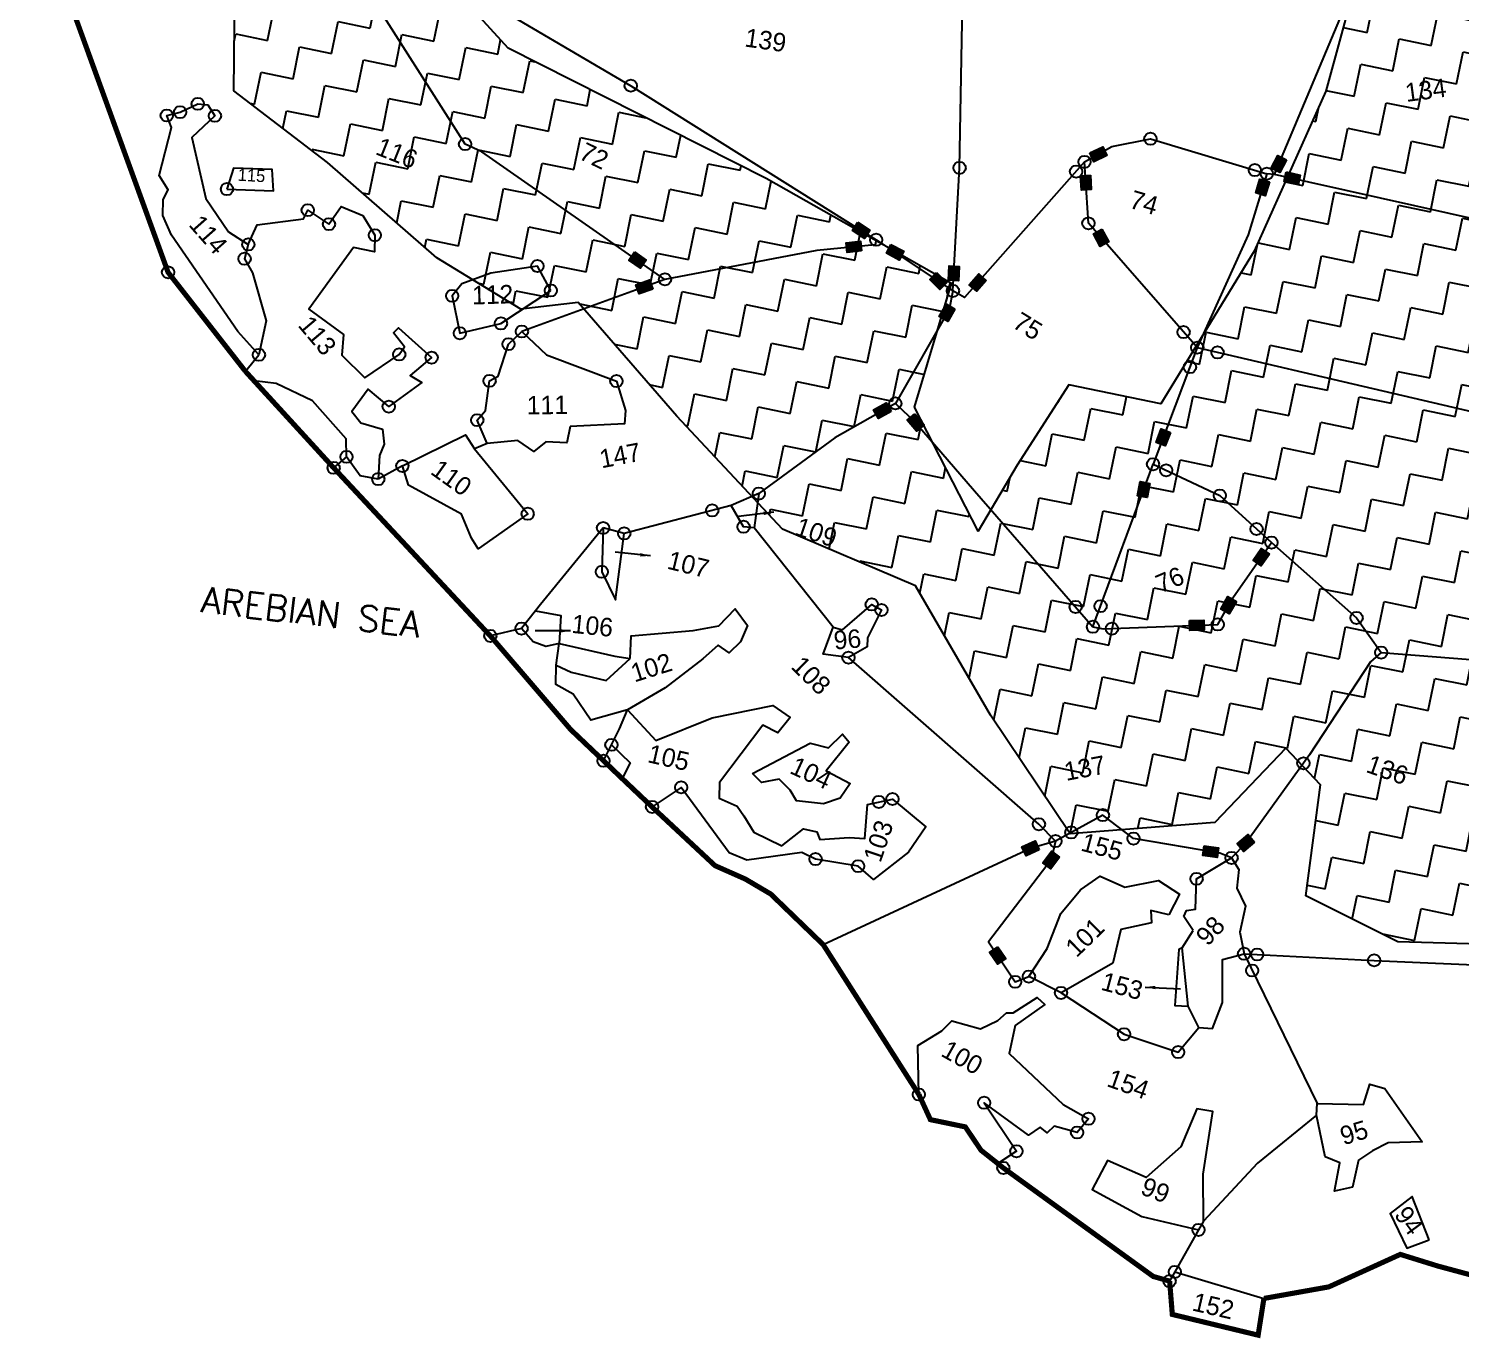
# Model space of a CAD drawing. Header units: metres. Extents: x 293550 to 296322, y 1979148 to 1981890.
# Drawn here: x 293816 to 295204, y 1979225 to 1980495 of the extents above; entities that cross this region are included whole.
import ezdxf

# ---------------------------------------------------------------- set-up
doc = ezdxf.new("R2010")
doc.units = ezdxf.units.M
for name, color, linetype in [('POLY_HATCH', 12, 'Continuous'), ('POLY_PARCEL', 6, 'Continuous'), ('SYM_ARROW', 1, 'Continuous'), ('SYM_STONE', 1, 'Continuous'), ('TEXT_MAPOUT', 7, 'Continuous'), ('TEXT_PARCEL', 7, 'Continuous'), ('V_BOUND_LINE', 7, 'Continuous')]:
    doc.layers.add(name, color=color, linetype=linetype)
doc.styles.get("Standard").update_dxf_attribs({"font": 'simplex.shx'})
doc.styles.add('TEXT_MAP', font='KRDEV050.TTF')
doc.dimstyles.get("Standard").update_dxf_attribs({"dimtxt": 0.18, "dimasz": 0.18, "dimexe": 0.18, "dimexo": 0.0625, "dimgap": 0.09, "dimtad": 0, "dimtih": 1, "dimtoh": 1, "dimdec": 4, "dimzin": 0, "dimdsep": 46, "dimtxsty": 'Standard', "dimcen": 0.09, "dimadec": 0, "dimazin": 0, "dimtfac": 1, "dimtdec": 4, "dimtofl": 0, "dimtmove": 0, "dimatfit": 3, "dimfxl": 1, "dimtolj": 1, "dimtzin": 0, "dimarcsym": 0})

# ---------------------------------------------------------------- blocks, each defined once
blk = doc.blocks.new('STONE')
blk.add_circle((0, 0), 0.851)
blk = doc.blocks.new('STONESQUAREFILLED')
blk.add_hatch(color=256).paths.add_polyline_path([(0.7, -0.48), (0.7, 0.48), (-0.7, 0.48), (-0.7, -0.48)])
blk.add_lwpolyline([(-0.7, 0.48), (0.7, 0.48), (0.7, -0.48), (-0.7, -0.48)], close=True)
blk = doc.blocks.new('TEXTARROW')
blk.add_leader([(0.04, -0.01), (8.68, -0.01)], dimstyle='Standard', override={"dimtxt": 2.5, "dimasz": 2.5, "dimexe": 1.25, "dimexo": 0.625, "dimgap": 0.625, "dimtad": 1, "dimtih": 0, "dimtoh": 0, "dimzin": 8, "dimcen": 2.5, "dimtofl": 1})

msp = doc.modelspace()

# ---------------------------------------------------------------- hatches: boundary and pattern name
at = {"layer": 'POLY_HATCH'}
h = msp.add_hatch(dxfattribs=at)
h.set_pattern_fill('ZIGZAG', color=256, scale=9.95291, angle=-11.5602, style=0)
h.set_pattern_definition([(348.4398, (292943.417, 1978870.713), (37.2921, 24.62684), [31.6005, -31.6005]), (78.4398, (292974.377, 1978864.38), (-24.62684, 37.2921), [31.6005, -31.6005])])
h.paths.add_polyline_path([(295497, 1980815.8), (295525, 1980958), (295491.1, 1981013.6), (295435.4, 1980952.1), (295376.3, 1981090), (295278.4, 1981178.5), (295198.8, 1981194.8), (295103.4, 1981165.7), (295022.8, 1981241.8), (294940.7, 1981256.4), (294868.5, 1981308.7), (294779.1, 1981287.3), (294754.6, 1981173), (294717.3, 1981136.5), (294645.7, 1981235.1), (294542.4, 1981254), (294427, 1981224.6), (294309.7, 1981202.2), (294205.9, 1981159.4), (294143.7, 1981200.8), (294025.3, 1981178.7), (293945, 1981104.6), (293995.3, 1981021.4), (294082.2, 1980921.9), (294163.5, 1980816.9), (294179.8, 1980718.6), (294075.7, 1980636.1), (294015.6, 1980531.4), (294014.5, 1980434.4), (294105.3, 1980365), (294211.3, 1980272.7), (294292.8, 1980222.9), (294348.3, 1980229.2), (294444, 1980119.1), (294546.5, 1980009.8), (294675.6, 1979954.7), (294748.3, 1979829.4), (294825.3, 1979714.3), (294965.7, 1979725.3), (295034.6, 1979797.3), (295068.2, 1979761.7), (295053.9, 1979654.2), (295143.1, 1979609.5), (295280.5, 1979605.7), (295395.8, 1979613), (295533, 1979673.3), (295546.6, 1979723.5), (295554.7, 1979887.5), (295563.1, 1980031.5), (295586, 1980159.4), (295681.1, 1980305.5), (295762.1, 1980436.9), (295845.5, 1980536.9), (295849.6, 1980637.7), (295800.3, 1980694.1), (295674.1, 1980708.9), (295565.4, 1980766.5)])
h.paths.add_polyline_path([(295329.7, 1980580.9), (295479, 1980449.3), (295533.5, 1980428.4), (295455.3, 1980118.3), (295390.1, 1979887.1), (295363.9, 1979990.3), (295216.5, 1980043.3), (295234.2, 1980170), (295241.9, 1980279.3), (295281, 1980398.5)], flags=16)
h.paths.add_polyline_path([(295118.8, 1980601.1), (295073.2, 1980434.3), (295003.9, 1980279), (294913.3, 1980131.2), (294824.1, 1980149.4), (294773.9, 1980071.7), (294736.3, 1980007.6), (294674.5, 1980127.9), (294710.4, 1980247.7), (294530.6, 1980349.7), (294280.6, 1980475.8), (294226, 1980535.9), (294246.9, 1980590.3), (294433.9, 1980610.8), (294751.4, 1980536), (294896.8, 1980584.6), (295082.2, 1980637.9)], flags=16)
h.paths.add_polyline_path([(294971, 1980831), (294890.6, 1980733.3), (294712.8, 1980717.5), (294579.9, 1980777.3), (294413.4, 1980785.3), (294243.4, 1980839.6), (294119.6, 1980992.1), (294032, 1981098.1), (294065.7, 1981127.1), (294155.9, 1981121.6), (294307.3, 1981032), (294536, 1981001.5), (294688.7, 1981022.4), (294798.1, 1981006.6), (294902.8, 1980936.3)], flags=16)

# ---------------------------------------------------------------- linework, layer by layer
msp.add_lwpolyline([(294246.9, 1980590.3), (294433.9, 1980610.8), (294751.4, 1980536), (294896.8, 1980584.6), (295082.2, 1980637.9), (295118.8, 1980601.1), (295073.2, 1980434.3), (295003.9, 1980279), (294913.3, 1980131.2), (294824.1, 1980149.4), (294773.9, 1980071.7), (294736.3, 1980007.6), (294674.5, 1980127.9), (294710.4, 1980247.7), (294530.6, 1980349.7), (294280.6, 1980475.8), (294226, 1980535.9)], close=True, dxfattribs=at)
msp.add_lwpolyline([(295280.5, 1979605.7), (295143.1, 1979609.5), (295053.9, 1979654.2), (295068.2, 1979761.7), (295034.6, 1979797.3), (294965.7, 1979725.3), (294825.3, 1979714.3), (294748.3, 1979829.4), (294675.6, 1979954.7), (294546.5, 1980009.8), (294444, 1980119.1), (294348.3, 1980229.2), (294292.8, 1980222.9), (294211.3, 1980272.7), (294105.3, 1980365), (294014.5, 1980434.4), (294015.6, 1980531.4)], dxfattribs=at)
at = {"layer": 'POLY_PARCEL'}
for points in [[(295023.4, 1980353.5), (295108.2, 1980554.9), (295094.7, 1980604.1), (295086.6, 1980622.3)], [(294711.7, 1980240.6), (294718.2, 1980359.8), (294721.6, 1980554.4)], [(294432.6, 1980251.8), (294254.9, 1980375.3), (294238.8, 1980382.9), (294139.7, 1980539)], [(294245.4, 1980530.2), (294399.4, 1980439.5), (294637.3, 1980290.2)], [(294039, 1980178.6), (294018.5, 1980201.2), (293954.2, 1980294.5), (293945.7, 1980313.7), (293946, 1980329.3), (293951.1, 1980338.7), (293942.2, 1980352.4), (293954.1, 1980399), (293949.6, 1980410.6), (293962.5, 1980413.8), (293979.7, 1980421.9), (293989.5, 1980421.1), (293996.3, 1980410.3), (293973.8, 1980389.4), (293987.4, 1980330), (294009.6, 1980297.9), (294028.7, 1980285.7)], [(294839.3, 1980365.6), (294865.9, 1980380.6), (294903.2, 1980388.1), (295016, 1980354.2)], [(294839.3, 1980365.6), (294722.9, 1980234.1), (294711.7, 1980240.6)], [(294948.6, 1980185.6), (294843.1, 1980306.1), (294839.3, 1980365.6)], [(295016, 1980354.2), (294997.9, 1980294.9), (294948.6, 1980185.6)], [(295023.4, 1980353.5), (295016, 1980354.2)], [(295262.1, 1980300), (295023.4, 1980353.5)], [(294028.7, 1980285.7), (294037.4, 1980304.5), (294082.3, 1980310.3), (294086.3, 1980318.8), (294106.9, 1980305.3)], [(294106.9, 1980305.3), (294118.7, 1980322.3), (294139.6, 1980313.6), (294151.3, 1980294.5), (294151.1, 1980278.4), (294130.6, 1980282.6), (294087.4, 1980222.9), (294121.1, 1980198.2), (294119.2, 1980178.3), (294141.7, 1980156.3), (294175, 1980179), (294180, 1980186.5), (294169.5, 1980200), (294174.3, 1980204.7), (294206.4, 1980175.9), (294185.6, 1980158.6), (294197, 1980151.8), (294164.8, 1980128.4), (294145, 1980145.5), (294129, 1980123.6), (294137.9, 1980112.8), (294158.7, 1980106.6), (294160.4, 1980092), (294156, 1980081.2), (294154.7, 1980058.2)], [(294637.3, 1980290.2), (294636.3, 1980285.3), (294579.8, 1980279.8), (294432.6, 1980251.8)], [(294637.3, 1980290.2), (294711.7, 1980240.6)], [(294028.7, 1980285.7), (294025.1, 1980271.8), (294032.8, 1980258), (294046, 1980211.5), (294039, 1980178.6)], [(294432.6, 1980251.8), (294293.9, 1980201.2)], [(294711.7, 1980240.6), (294708, 1980222.7), (294655.9, 1980131.6)], [(294260.1, 1980092.7), (294250.6, 1980115.3), (294258.6, 1980124.6), (294262.6, 1980153.4), (294271, 1980157.8), (294280.9, 1980189), (294293.9, 1980201.2)], [(294293.9, 1980201.2), (294317.6, 1980178.6), (294385.5, 1980153.2), (294394.4, 1980124.8), (294393.3, 1980111.7), (294340.7, 1980109)], [(294025.8, 1980162.7), (294039, 1980178.6)], [(294948.6, 1980185.6), (294905.7, 1980072.6)], [(294948.6, 1980185.6), (295308.3, 1980101.6), (295409.3, 1980079.8)], [(294123.9, 1980079.8), (294123.4, 1980097.1), (294090.8, 1980134), (294055.6, 1980151), (294034.3, 1980153.4)], [(294655.9, 1980131.6), (294597.2, 1980098.3), (294523.6, 1980044.1)], [(294655.9, 1980131.6), (294675.6, 1980113.1), (294732.7, 1980046.7), (294847.5, 1979915.1)], [(294340.7, 1980109), (294337.6, 1980093.4), (294317.2, 1980094.2), (294305.4, 1980084.9), (294289.9, 1980095.5), (294260.1, 1980092.7)], [(294178, 1980070.9), (294239.3, 1980101), (294248.1, 1980087.5)], [(294248.1, 1980087.5), (294299.5, 1980024.6), (294251.5, 1979990.6), (294245.1, 1980000.8), (294235.4, 1980024.2), (294184.1, 1980052.2), (294178, 1980070.9)], [(294260.1, 1980092.7), (294248.1, 1980087.5)], [(294123.9, 1980079.8), (294111.4, 1980069.1)], [(294154.7, 1980058.2), (294137.1, 1980061.2), (294123.9, 1980079.8)], [(294178, 1980070.9), (294154.7, 1980058.2)], [(294847.5, 1979915.1), (294905.7, 1980072.6)], [(294905.7, 1980072.6), (294970.5, 1980042.3), (295020.5, 1979996.6)], [(294523.6, 1980044.1), (294496.8, 1980032.6)], [(294523.6, 1980044.1), (294519.1, 1980010.8)], [(294496.8, 1980032.6), (294393.1, 1980005.5)], [(294519.1, 1980010.8), (294508.8, 1980012), (294496.8, 1980032.6)], [(294372.6, 1980010.8), (294312, 1979936.7), (294307.2, 1979930.6)], [(294372.6, 1980010.8), (294371.4, 1979968.4), (294384.5, 1979941), (294393.1, 1980005.5)], [(294393.1, 1980005.5), (294372.6, 1980010.8)], [(294595.7, 1979914.5), (294519.1, 1980010.8)], [(294847.5, 1979915.1), (294857.3, 1979912.9), (294968.4, 1979917.3), (294983, 1979943.2), (295020.5, 1979996.6)], [(295020.5, 1979996.6), (295103, 1979923.6), (295126.9, 1979890)], [(294307.2, 1979930.6), (294293.6, 1979913.3)], [(294307.2, 1979930.6), (294331.7, 1979926.1), (294330, 1979898.8)], [(294398.9, 1979884.2), (294399.8, 1979906.1), (294459.8, 1979911.5), (294484.7, 1979915.8), (294500.6, 1979932.4), (294512.5, 1979916.2), (294505.7, 1979900.5), (294494.9, 1979889.9), (294484, 1979897.2), (294469.4, 1979884.1), (294432.9, 1979855.7), (294396.2, 1979834.4)], [(294595.7, 1979914.5), (294604.6, 1979912), (294633, 1979936.7), (294642.4, 1979931.3), (294629, 1979904.3), (294628.6, 1979895.6), (294610.4, 1979885.1)], [(294610.4, 1979885.1), (294585.8, 1979888.4), (294595.7, 1979914.5)], [(294293.6, 1979913.3), (294263.3, 1979906.2)], [(294330, 1979898.8), (294317, 1979895.9), (294304.9, 1979900.6), (294293.6, 1979913.3)], [(294327.1, 1979877.9), (294330, 1979898.8)], [(294330, 1979898.8), (294383.9, 1979886.7), (294398.9, 1979884.2)], [(295126.9, 1979890), (295116.6, 1979881.2), (295057.4, 1979790.8), (294995.7, 1979705.4), (294981.9, 1979691)], [(295126.9, 1979890), (295378.2, 1979870.4)], [(294396.2, 1979834.4), (294360.7, 1979824.6), (294343.5, 1979849.6), (294326.9, 1979859.1), (294327.1, 1979877.9)], [(294327.1, 1979877.9), (294341.7, 1979871), (294375.5, 1979863), (294398.9, 1979884.2)], [(294811.1, 1979707.3), (294795.1, 1979723.6), (294610.4, 1979885.1)], [(294380.7, 1979800.6), (294388.4, 1979816.1), (294396.2, 1979834.4)], [(294396.2, 1979834.4), (294423.6, 1979804.8), (294478.2, 1979826.8), (294537.3, 1979838.7), (294554.1, 1979827.1), (294542.1, 1979812.2), (294527.5, 1979819.7), (294485.3, 1979764.1), (294485, 1979748.8), (294502.5, 1979741.2), (294509, 1979731.7), (294518.8, 1979715.9), (294546, 1979702.7), (294567, 1979719.3), (294579.9, 1979716.2), (294582.8, 1979708.9), (294611, 1979710.8), (294626.3, 1979709.7), (294628.8, 1979742.9), (294653.1, 1979748.1), (294685.6, 1979721.1), (294668.6, 1979696.5), (294634.8, 1979670.2), (294619.8, 1979683), (294578.6, 1979689.9), (294565.3, 1979696.2), (294512, 1979688.7), (294494.8, 1979695.8), (294448.3, 1979759.4), (294420.1, 1979740.4)], [(294517.3, 1979772.7), (294573.3, 1979802.1), (294591, 1979797.7), (294604.8, 1979810.8), (294611.1, 1979803.2), (294588.7, 1979775.4), (294612.1, 1979763), (294602.3, 1979749), (294586.2, 1979743.4), (294560, 1979746.3), (294553.9, 1979756.8), (294543.2, 1979767.4), (294526.3, 1979764.1), (294517.3, 1979772.7)], [(294373, 1979785.2), (294380.7, 1979800.6)], [(294380.7, 1979800.6), (294399, 1979783.3), (294391, 1979768)], [(294981.9, 1979691), (294970.5, 1979695.6), (294886.8, 1979709.7), (294857.1, 1979732.5), (294811.1, 1979707.3)], [(294811.1, 1979707.3), (294787, 1979700.2), (294586, 1979606.9)], [(294811.1, 1979707.3), (294807, 1979689), (294746.3, 1979609.6), (294772.1, 1979570.9), (294785.4, 1979576)], [(294935.5, 1979634.1), (294938, 1979640.1), (294946.9, 1979641.3), (294947.9, 1979670.7), (294981.9, 1979691)], [(294981.9, 1979691), (294989, 1979679.9), (294987.1, 1979661.6), (294995.2, 1979644.2), (294989.7, 1979619.1), (294994, 1979598.1)], [(294803.2, 1979603.3), (294816.4, 1979637), (294835.4, 1979660), (294854.6, 1979673.4), (294878.3, 1979662.5), (294911, 1979669), (294931.3, 1979655.9), (294920.9, 1979635.9)], [(294920.9, 1979635.9), (294903.6, 1979640.1), (294904.1, 1979628), (294874.4, 1979621.6), (294866.9, 1979589.1), (294816.5, 1979560.1)], [(294944.7, 1979620.5), (294935.5, 1979634.1)], [(294934.1, 1979603.8), (294944.7, 1979620.5)], [(294785.4, 1979576), (294803.2, 1979603.3)], [(294934.1, 1979603.8), (294930.7, 1979602.1), (294926.8, 1979548), (294939.8, 1979547.2)], [(294939.8, 1979547.2), (294934.1, 1979603.8)], [(294950.2, 1979526.7), (294963.5, 1979525.8), (294973.1, 1979550.7), (294972.9, 1979592.5), (294994, 1979598.1)], [(294994, 1979598.1), (295064.8, 1979453)], [(294994, 1979598.1), (295120, 1979591.7), (295246.8, 1979586)], [(294816.5, 1979560.1), (294785.4, 1979576)], [(294678.7, 1979461.7), (294677.6, 1979509.2), (294700.9, 1979523.5), (294710.7, 1979533.1), (294738.3, 1979525.2), (294755.4, 1979533.3), (294763.6, 1979540.9), (294770.2, 1979540.7), (294793.3, 1979555.6), (294800.9, 1979548.9), (294772.1, 1979528.7), (294766.3, 1979501.5), (294818.5, 1979452), (294843.2, 1979438.2), (294832.1, 1979424.8), (294809.9, 1979431.1), (294803, 1979424.4), (294796.3, 1979429.9), (294785.1, 1979422.3), (294742, 1979453.7), (294773.3, 1979406.7), (294755.2, 1979394.8)], [(294816.5, 1979560.1), (294877.6, 1979520.1), (294930.1, 1979502.8), (294950.2, 1979526.7)], [(294950.2, 1979526.7), (294939.8, 1979547.2)], [(295064.8, 1979453), (295109.6, 1979452.1), (295115.9, 1979471.7), (295130.5, 1979467.4), (295166.5, 1979415.7), (295133.7, 1979414.9), (295118.5, 1979407.2), (295104.9, 1979398), (295099.2, 1979371.9), (295081.6, 1979367.9), (295086.9, 1979395.3), (295072.7, 1979401.4), (295064.1, 1979441.7)], [(294954.7, 1979338.8), (294954.2, 1979384.5), (294963.8, 1979445.2), (294948.2, 1979447.7), (294932.7, 1979411), (294899.1, 1979381.2), (294861.6, 1979397.7), (294846.7, 1979369.7), (294894.8, 1979343.4), (294949.8, 1979330.4)], [(295064.1, 1979441.7), (295064.8, 1979453)], [(295064.1, 1979441.7), (295007.1, 1979395.2), (294954.7, 1979338.8)], [(294954.7, 1979338.8), (294949.8, 1979330.4)], [(294949.8, 1979330.4), (294926.9, 1979289.7)], [(294926.9, 1979289.7), (294921.8, 1979280.8)], [(294926.8, 1979289.7), (294926.9, 1979289.7)], [(294926.9, 1979289.7), (295013.2, 1979264)]]:
    msp.add_lwpolyline(points, dxfattribs=at)
for points in [[(294008, 1980339.3), (294053, 1980337.6), (294051.7, 1980358.3), (294014.4, 1980359.7)], [(294321.9, 1980241), (294308.9, 1980264.7), (294263.7, 1980257.8), (294235.8, 1980247.3), (294226.3, 1980235.8), (294233.7, 1980199.5), (294273.6, 1980209.1)], [(295173.3, 1979320.7), (295157, 1979362.7), (295135.7, 1979346.4), (295151.6, 1979312.7)]]:
    msp.add_lwpolyline(points, close=True, dxfattribs=at)
at = {"layer": 'V_BOUND_LINE', "const_width": 4.98}
for points in [[(294025.8, 1980162.7), (293950.9, 1980258.6), (293852.9, 1980528.4), (293818.2, 1980610.3)], [(294034.3, 1980153.4), (294025.8, 1980162.7)], [(294111.4, 1980069.1), (294034.3, 1980153.4)], [(294263.3, 1979906.2), (294111.4, 1980069.1)], [(294373, 1979785.2), (294341.2, 1979815.4), (294263.3, 1979906.2)], [(294391, 1979768), (294373, 1979785.2)], [(294420.1, 1979740.4), (294391, 1979768)], [(294586, 1979606.9), (294535.1, 1979656), (294510.5, 1979670.5), (294481.1, 1979683.5), (294420.1, 1979740.4)], [(294678.7, 1979461.7), (294586, 1979606.9)], [(294755.2, 1979394.8), (294739, 1979407.6), (294723.7, 1979430.3), (294689.9, 1979437.3), (294678.7, 1979461.7)], [(294921.8, 1979280.8), (294905.9, 1979285.3), (294760.6, 1979390.5), (294755.2, 1979394.8)], [(295259.7, 1979274.4), (295181.8, 1979295.4), (295145.4, 1979306.7), (295076.1, 1979275.2), (295013.2, 1979264)], [(295013.2, 1979264), (295007.6, 1979228.4), (294924.4, 1979248.5), (294921.8, 1979280.8)]]:
    msp.add_lwpolyline(points, dxfattribs=at)

# ---------------------------------------------------------------- block references
at = {"layer": 'SYM_ARROW'}
for p, xscale, yscale, zscale, rotation in [((294538.3, 1980026.1), 3.981163995592626, 3.981163995592626, 3.981163995592626, 186.8745645668232), ((294418.7, 1979983.7), 3.981163995592625, 3.981163995592625, 3.981163995592625, 174.1412718524756), ((294341.2, 1979911), 3.981163995592626, 3.981163995592626, 3.981163995592626, 179.7416571353771), ((294897.9, 1979565.9), 3.981163995592625, 3.981163995592625, 3.981163995592625, 357.049225773748)]:
    msp.add_blockref('TEXTARROW', p, dxfattribs=dict(at, xscale=xscale, yscale=yscale, zscale=zscale, rotation=rotation))
at = {"layer": 'SYM_STONE'}
for name, p, xscale, yscale, zscale, rotation in [('STONE', (294399.4, 1980439.5), 6.967036992287094, 6.967036992287094, 6.967036992287094, 348.4398470627848), ('STONE', (293979.7, 1980421.9), 6.967036992287094, 6.967036992287094, 6.967036992287094, 348.4398470627848), ('STONE', (293949.6, 1980410.6), 6.967036992287094, 6.967036992287094, 6.967036992287094, 348.4398470627848), ('STONE', (293962.5, 1980413.8), 6.967036992287094, 6.967036992287094, 6.967036992287094, 348.4398470627848), ('STONE', (293996.3, 1980410.3), 6.967036992287094, 6.967036992287094, 6.967036992287094, 348.4398470627848), ('STONE', (294238.8, 1980382.9), 6.967036992287094, 6.967036992287094, 6.967036992287094, 348.4398470627848), ('STONE', (294903.2, 1980388.1), 6.967036992287094, 6.967036992287094, 6.967036992287094, 348.4398470627848), ('STONE', (294839.3, 1980365.6), 6.967036992287094, 6.967036992287094, 6.967036992287094, 348.4398470627848), ('STONESQUAREFILLED', (294852.7, 1980373.1), 9.952909988981563, 9.952909988981563, 9.952909988981563, 24.98583991067958), ('STONESQUAREFILLED', (295027.7, 1980363.6), 9.952909988981563, 9.952909988981563, 9.952909988981563, 242.5145501276452), ('STONE', (294718.2, 1980359.8), 6.967036992287094, 6.967036992287094, 6.967036992287094, 348.4398470627848), ('STONE', (294831.1, 1980356.2), 6.967036992287094, 6.967036992287094, 6.967036992287094, 348.4398470627848), ('STONE', (295004.4, 1980357.7), 6.967036992287094, 6.967036992287094, 6.967036992287094, 348.4398470627848), ('STONE', (295016, 1980354.2), 6.967036992287094, 6.967036992287094, 6.967036992287094, 348.4398470627848), ('STONE', (294008, 1980339.3), 6.967036992287094, 6.967036992287094, 6.967036992287094, 348.4398470627848), ('STONESQUAREFILLED', (294840.6, 1980345.6), 9.952909988981563, 9.952909988981563, 9.952909988981563, 273.5943706762215), ('STONESQUAREFILLED', (295011.9, 1980340.9), 9.952909988981562, 9.952909988981562, 9.952909988981562, 253.0649105066664), ('STONESQUAREFILLED', (295040.6, 1980349.7), 9.952909988981563, 9.952909988981563, 9.952909988981563, 347.3506009474215), ('STONE', (294086.3, 1980318.8), 6.967036992287094, 6.967036992287094, 6.967036992287094, 348.4398470627848), ('STONE', (294106.9, 1980305.3), 6.967036992287094, 6.967036992287094, 6.967036992287094, 348.4398470627848), ('STONESQUAREFILLED', (294622.7, 1980299.3), 9.952909988981563, 9.952909988981563, 9.952909988981563, 327.1202570868394), ('STONE', (294843.1, 1980306.1), 6.967036992287094, 6.967036992287094, 6.967036992287094, 348.4398470627848), ('STONE', (294028.7, 1980285.7), 6.967036992287094, 6.967036992287094, 6.967036992287094, 348.4398470627848), ('STONE', (294151.3, 1980294.5), 6.967036992287094, 6.967036992287094, 6.967036992287094, 348.4398470627848), ('STONESQUAREFILLED', (294615.6, 1980283.3), 9.952909988981563, 9.952909988981563, 9.952909988981563, 186.1917731696072), ('STONE', (294637.3, 1980290.2), 6.967036992287094, 6.967036992287094, 6.967036992287094, 348.4398470627848), ('STONESQUAREFILLED', (294855.4, 1980292), 9.952909988981563, 9.952909988981563, 9.952909988981563, 298.7775212354194), ('STONE', (294025.1, 1980271.8), 6.967036992287094, 6.967036992287094, 6.967036992287094, 348.4398470627848), ('STONESQUAREFILLED', (294405.9, 1980270.4), 9.952909988981563, 9.952909988981563, 9.952909988981563, 325.1814939550071), ('STONESQUAREFILLED', (294655.6, 1980278), 9.952909988981563, 9.952909988981563, 9.952909988981563, 332.1021335137475), ('STONE', (293950.9, 1980258.6), 6.967036992287094, 6.967036992287094, 6.967036992287094, 348.4398470627848), ('STONE', (294308.9, 1980264.7), 6.967036992287094, 6.967036992287094, 6.967036992287094, 348.4398470627848), ('STONESQUAREFILLED', (294712.6, 1980257.7), 9.952909988981563, 9.952909988981563, 9.952909988981563, 86.85031011248583), ('STONE', (294321.9, 1980241), 6.967036992287094, 6.967036992287094, 6.967036992287094, 348.4398470627848), ('STONESQUAREFILLED', (294412.6, 1980244.5), 9.952909988981563, 9.952909988981563, 9.952909988981563, 200.0496072777304), ('STONE', (294432.6, 1980251.8), 6.967036992287094, 6.967036992287094, 6.967036992287094, 348.4398470627848), ('STONESQUAREFILLED', (294697.5, 1980250.1), 9.952909988981563, 9.952909988981563, 9.952909988981563, 315.3819302327775), ('STONE', (294711.7, 1980240.6), 6.967036992287094, 6.967036992287094, 6.967036992287094, 348.4398470627848), ('STONESQUAREFILLED', (294735.8, 1980248.6), 9.952909988981563, 9.952909988981563, 9.952909988981563, 228.4708168706882), ('STONE', (294226.3, 1980235.8), 6.967036992287094, 6.967036992287094, 6.967036992287094, 348.4398470627848), ('STONESQUAREFILLED', (294706.1, 1980219.3), 9.952909988981563, 9.952909988981563, 9.952909988981563, 240.2218334658901), ('STONE', (294233.7, 1980199.5), 6.967036992287094, 6.967036992287094, 6.967036992287094, 348.4398470627848), ('STONE', (294273.6, 1980209.1), 6.967036992287094, 6.967036992287094, 6.967036992287094, 348.4398470627848), ('STONE', (294293.9, 1980201.2), 6.967036992287094, 6.967036992287094, 6.967036992287094, 348.4398470627848), ('STONE', (294935.3, 1980200.7), 6.967036992287094, 6.967036992287094, 6.967036992287094, 348.4398470627848), ('STONE', (294280.9, 1980189), 6.967036992287094, 6.967036992287094, 6.967036992287094, 348.4398470627848), ('STONE', (294948.6, 1980185.6), 6.967036992287094, 6.967036992287094, 6.967036992287094, 348.4398470627848), ('STONE', (294039, 1980178.6), 6.967036992287094, 6.967036992287094, 6.967036992287094, 348.4398470627848), ('STONE', (294175, 1980179), 6.967036992287094, 6.967036992287094, 6.967036992287094, 348.4398470627848), ('STONE', (294206.4, 1980175.9), 6.967036992287094, 6.967036992287094, 6.967036992287094, 348.4398470627848), ('STONE', (294968.3, 1980181), 6.967036992287094, 6.967036992287094, 6.967036992287094, 348.4398470627848), ('STONE', (294941.5, 1980166.8), 6.967036992287094, 6.967036992287094, 6.967036992287094, 348.4398470627848), ('STONE', (294262.6, 1980153.4), 6.967036992287094, 6.967036992287094, 6.967036992287094, 348.4398470627848), ('STONE', (294385.5, 1980153.2), 6.967036992287094, 6.967036992287094, 6.967036992287094, 348.4398470627848), ('STONE', (294655.9, 1980131.6), 6.967036992287094, 6.967036992287094, 6.967036992287094, 348.4398470627848), ('STONE', (294164.8, 1980128.4), 6.967036992287094, 6.967036992287094, 6.967036992287094, 348.4398470627848), ('STONE', (294250.6, 1980115.3), 6.967036992287094, 6.967036992287094, 6.967036992287094, 348.4398470627848), ('STONESQUAREFILLED', (294643.3, 1980124.5), 9.952909988981563, 9.952909988981563, 9.952909988981563, 209.5732512960442), ('STONESQUAREFILLED', (294675.6, 1980113.1), 9.952909988981563, 9.952909988981563, 9.952909988981563, 310.6617163383888), ('STONESQUAREFILLED', (294915.6, 1980098.6), 9.952909988981563, 9.952909988981563, 9.952909988981563, 249.2059039635956), ('STONE', (294123.9, 1980079.8), 6.967036992287094, 6.967036992287094, 6.967036992287094, 348.4398470627848), ('STONE', (294111.4, 1980069.1), 6.967036992287094, 6.967036992287094, 6.967036992287094, 348.4398470627848), ('STONE', (294178, 1980070.9), 6.967036992287094, 6.967036992287094, 6.967036992287094, 348.4398470627848), ('STONE', (294905.7, 1980072.6), 6.967036992287094, 6.967036992287094, 6.967036992287094, 348.4398470627848), ('STONE', (294918.4, 1980066.7), 6.967036992287094, 6.967036992287094, 6.967036992287094, 348.4398470627848), ('STONE', (294154.7, 1980058.2), 6.967036992287094, 6.967036992287094, 6.967036992287094, 348.4398470627848), ('STONESQUAREFILLED', (294896.6, 1980048), 9.952909988981563, 9.952909988981563, 9.952909988981563, 258.7976121333384), ('STONE', (294523.6, 1980044.1), 6.967036992287094, 6.967036992287094, 6.967036992287094, 348.4398470627848), ('STONE', (294970.5, 1980042.3), 6.967036992287094, 6.967036992287094, 6.967036992287094, 348.4398470627848), ('STONE', (294299.5, 1980024.6), 6.967036992287094, 6.967036992287094, 6.967036992287094, 348.4398470627848), ('STONE', (294478.4, 1980027.8), 6.967036992287094, 6.967036992287094, 6.967036992287094, 348.4398470627848), ('STONE', (294372.6, 1980010.8), 6.967036992287094, 6.967036992287094, 6.967036992287094, 348.4398470627848), ('STONE', (294393.1, 1980005.5), 6.967036992287094, 6.967036992287094, 6.967036992287094, 348.4398470627848), ('STONE', (294508.8, 1980012), 6.967036992287094, 6.967036992287094, 6.967036992287094, 348.4398470627848), ('STONE', (295006.1, 1980009.8), 6.967036992287094, 6.967036992287094, 6.967036992287094, 348.4398470627848), ('STONE', (295020.5, 1979996.6), 6.967036992287094, 6.967036992287094, 6.967036992287094, 348.4398470627848), ('STONESQUAREFILLED', (295010.6, 1979982.5), 9.952909988981563, 9.952909988981563, 9.952909988981563, 234.9405882894766), ('STONE', (294371.4, 1979968.4), 6.967036992287094, 6.967036992287094, 6.967036992287094, 348.4398470627848), ('STONE', (294633, 1979936.7), 6.967036992287094, 6.967036992287094, 6.967036992287094, 348.4398470627848), ('STONE', (294854.9, 1979935), 6.967036992287094, 6.967036992287094, 6.967036992287094, 348.4398470627848), ('STONESQUAREFILLED', (294978.9, 1979935.9), 9.952909988981563, 9.952909988981563, 9.952909988981563, 240.6666417334147), ('STONE', (294642.4, 1979931.3), 6.967036992287094, 6.967036992287094, 6.967036992287094, 348.4398470627848), ('STONE', (294830.7, 1979934.3), 6.967036992287094, 6.967036992287094, 6.967036992287094, 348.4398470627848), ('STONE', (295103, 1979923.6), 6.967036992287094, 6.967036992287094, 6.967036992287094, 348.4398470627848), ('STONE', (294293.6, 1979913.3), 6.967036992287094, 6.967036992287094, 6.967036992287094, 348.4398470627848), ('STONE', (294847.5, 1979915.1), 6.967036992287094, 6.967036992287094, 6.967036992287094, 348.4398470627848), ('STONE', (294865.9, 1979913.2), 6.967036992287094, 6.967036992287094, 6.967036992287094, 348.4398470627848), ('STONESQUAREFILLED', (294948.2, 1979916.5), 9.952909988981563, 9.952909988981563, 9.952909988981563, 2.272327657439018), ('STONE', (294968.4, 1979917.3), 6.967036992287094, 6.967036992287094, 6.967036992287094, 348.4398470627848), ('STONE', (294263.3, 1979906.2), 6.967036992287094, 6.967036992287094, 6.967036992287094, 348.4398470627848), ('STONE', (294610.4, 1979885.1), 6.967036992287094, 6.967036992287094, 6.967036992287094, 348.4398470627848), ('STONE', (295126.9, 1979890), 6.967036992287094, 6.967036992287094, 6.967036992287094, 348.4398470627848), ('STONE', (294380.7, 1979800.6), 6.967036992287094, 6.967036992287094, 6.967036992287094, 348.4398470627848), ('STONE', (294373, 1979785.2), 6.967036992287094, 6.967036992287094, 6.967036992287094, 348.4398470627848), ('STONE', (295051.5, 1979782.7), 6.967036992287094, 6.967036992287094, 6.967036992287094, 348.4398470627848), ('STONE', (294448.3, 1979759.4), 6.967036992287094, 6.967036992287094, 6.967036992287094, 348.4398470627848), ('STONE', (294420.1, 1979740.4), 6.967036992287094, 6.967036992287094, 6.967036992287094, 348.4398470627848), ('STONE', (294640, 1979745.3), 6.967036992287094, 6.967036992287094, 6.967036992287094, 348.4398470627848), ('STONE', (294653.1, 1979748.1), 6.967036992287094, 6.967036992287094, 6.967036992287094, 348.4398470627848), ('STONE', (294857.1, 1979732.5), 6.967036992287094, 6.967036992287094, 6.967036992287094, 348.4398470627848), ('STONE', (294795.1, 1979723.6), 6.967036992287094, 6.967036992287094, 6.967036992287094, 348.4398470627848), ('STONE', (294826.5, 1979715.7), 6.967036992287094, 6.967036992287094, 6.967036992287094, 348.4398470627848), ('STONESQUAREFILLED', (294787, 1979700.2), 9.952909988981563, 9.952909988981563, 9.952909988981563, 204.8965416111789), ('STONE', (294811.1, 1979707.3), 6.967036992287094, 6.967036992287094, 6.967036992287094, 348.4398470627848), ('STONE', (294886.8, 1979709.7), 6.967036992287094, 6.967036992287094, 6.967036992287094, 348.4398470627848), ('STONESQUAREFILLED', (294995.7, 1979705.4), 9.952909988981563, 9.952909988981563, 9.952909988981563, 220.089157517406), ('STONE', (294578.6, 1979689.9), 6.967036992287094, 6.967036992287094, 6.967036992287094, 348.4398470627848), ('STONESQUAREFILLED', (294807, 1979689), 9.952909988981563, 9.952909988981563, 9.952909988981563, 232.6071360187835), ('STONESQUAREFILLED', (294961.5, 1979697.1), 9.952909988981563, 9.952909988981563, 9.952909988981563, 351.8508907592176), ('STONE', (294981.9, 1979691), 6.967036992287094, 6.967036992287094, 6.967036992287094, 348.4398470627848), ('STONE', (294619.8, 1979683), 6.967036992287094, 6.967036992287094, 6.967036992287094, 348.4398470627848), ('STONE', (294947.9, 1979670.7), 6.967036992287094, 6.967036992287094, 6.967036992287094, 348.4398470627848), ('STONESQUAREFILLED', (294755.1, 1979596.4), 9.952909988981563, 9.952909988981563, 9.952909988981563, 304.3930604767318), ('STONE', (294994, 1979598.1), 6.967036992287094, 6.967036992287094, 6.967036992287094, 348.4398470627848), ('STONE', (295006.7, 1979597.4), 6.967036992287094, 6.967036992287094, 6.967036992287094, 348.4398470627848), ('STONE', (295120, 1979591.7), 6.967036992287094, 6.967036992287094, 6.967036992287094, 348.4398470627848), ('STONE', (294785.4, 1979576), 6.967036992287094, 6.967036992287094, 6.967036992287094, 348.4398470627848), ('STONE', (295001.8, 1979581.9), 6.967036992287094, 6.967036992287094, 6.967036992287094, 348.4398470627848), ('STONE', (294772.1, 1979570.9), 6.967036992287094, 6.967036992287094, 6.967036992287094, 348.4398470627848), ('STONE', (294816.5, 1979560.1), 6.967036992287094, 6.967036992287094, 6.967036992287094, 348.4398470627848), ('STONE', (294877.6, 1979520.1), 6.967036992287094, 6.967036992287094, 6.967036992287094, 348.4398470627848), ('STONE', (294930.1, 1979502.8), 6.967036992287094, 6.967036992287094, 6.967036992287094, 348.4398470627848), ('STONE', (294678.7, 1979461.7), 6.967036992287094, 6.967036992287094, 6.967036992287094, 348.4398470627848), ('STONE', (294742, 1979453.7), 6.967036992287094, 6.967036992287094, 6.967036992287094, 348.4398470627848), ('STONE', (294843.2, 1979438.2), 6.967036992287094, 6.967036992287094, 6.967036992287094, 348.4398470627848), ('STONE', (294832.1, 1979424.8), 6.967036992287094, 6.967036992287094, 6.967036992287094, 348.4398470627848), ('STONE', (294773.3, 1979406.7), 6.967036992287094, 6.967036992287094, 6.967036992287094, 348.4398470627848), ('STONE', (294760.6, 1979390.5), 6.967036992287094, 6.967036992287094, 6.967036992287094, 348.4398470627848), ('STONE', (294949.8, 1979330.4), 6.967036992287094, 6.967036992287094, 6.967036992287094, 348.4398470627848), ('STONE', (294926.8, 1979289.7), 6.967036992287094, 6.967036992287094, 6.967036992287094, 348.4398470627848), ('STONE', (294921.8, 1979280.8), 6.967036992287094, 6.967036992287094, 6.967036992287094, 348.4398470627848)]:
    msp.add_blockref(name, p, dxfattribs=dict(at, xscale=xscale, yscale=yscale, zscale=zscale, rotation=rotation))

# ---------------------------------------------------------------- texts
at = {"layer": 'TEXT_MAPOUT'}
msp.add_text('AREBIAN SEA', height=24.882, rotation=353.3222, dxfattribs=at).set_placement((293982, 1979929.4))
at = {"layer": 'TEXT_PARCEL', "style": 'TEXT_MAP'}
for s, height, rotation, p in [('139', 17.92, 351.8038, (294509.1, 1980477.6)), ('134', 17.92, 7.5465, (295151.3, 1980423.7)), ('116', 17.92, 338.1424, (294150.9, 1980373.4)), ('72', 17.92, 334.2239, (294348, 1980369.2)), ('115', 11.94, 356.7996, (294018.2, 1980347.4)), ('74', 17.92, 343.5443, (294881.7, 1980321.4)), ('114', 17.92, 311.4298, (293970.1, 1980304.3)), ('112', 17.92, 1.7549, (294245.8, 1980227.4)), ('75', 17.92, 328.3172, (294768.3, 1980205.9)), ('113', 17.92, 310.1271, (294076, 1980206.9)), ('111', 17.92, 0.7701, (294298.7, 1980120.8)), ('147', 17.92, 10.8304, (294371.1, 1980068.6)), ('110', 17.92, 324.4213, (294204.2, 1980063.9)), ('109', 17.92, 341.32, (294557.5, 1980004.6)), ('107', 17.92, 346.3203, (294433.8, 1979971.5)), ('76', 17.92, 22.9826, (294913.2, 1979947.2)), ('106', 17.92, 354.2841, (294341.5, 1979909.2)), ('96', 17.92, 4.6887, (294596.9, 1979892.9)), ('102', 17.92, 17.4765, (294403, 1979861)), ('108', 17.92, 315.7239, (294553.8, 1979875.5)), ('105', 17.92, 347.3174, (294414.8, 1979783.9)), ('137', 17.92, 10.6369, (294821.5, 1979765.6)), ('136', 17.92, 340.8507, (295111.1, 1979774.5)), ('104', 17.92, 335.2088, (294552.4, 1979773.6)), ('103', 17.92, 71.3096, (294641.5, 1979685.6)), ('155', 17.92, 345.1245, (294834.7, 1979698.3)), ('101', 17.92, 44.343, (294831.6, 1979593.7)), ('98', 17.92, 47.4292, (294958.8, 1979604.6)), ('153', 17.92, 345.0002, (294854.2, 1979563.4)), ('100', 17.92, 330.7075, (294699, 1979499.6)), ('154', 17.92, 340.5572, (294859.9, 1979470)), ('95', 17.92, 17.0325, (295090.4, 1979412.3)), ('99', 17.92, 338.9844, (294892.5, 1979365.4)), ('94', 17.92, 306.149, (295138.8, 1979345)), ('152', 17.92, 347.0605, (294942.7, 1979252.5))]:
    msp.add_text(s, height=height, rotation=rotation, dxfattribs=at).set_placement(p)

doc.saveas('drawing.dxf')
